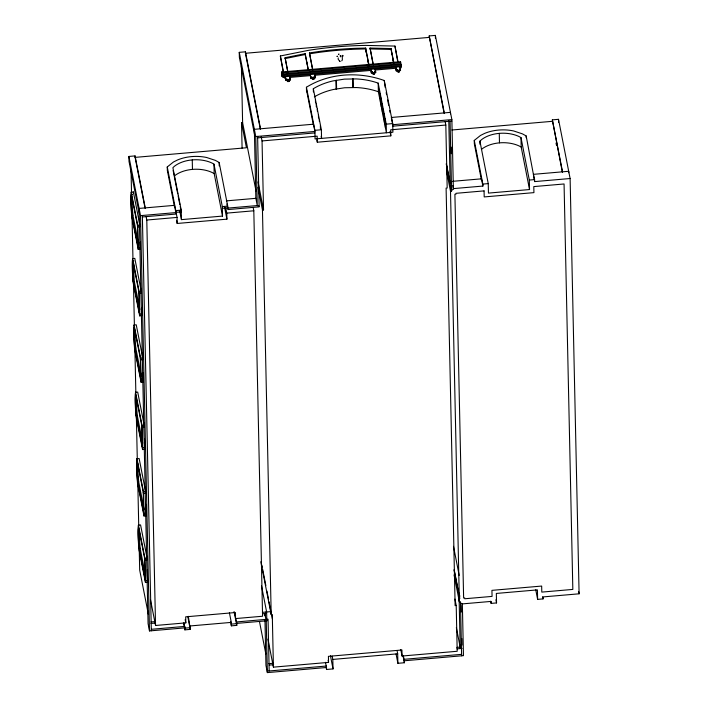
<?xml version="1.0" encoding="UTF-8"?>
<svg xmlns="http://www.w3.org/2000/svg" width="708" height="708" viewBox="0 0 708 708"><rect width="100%" height="100%" fill="white"/><g stroke="black" fill="none" stroke-linecap="round" stroke-linejoin="round"><path stroke-width="1.06" d="M342.256 55.339L342.353 59.835L341.778 60.844M131.21 192.142L137.715 225.277L139.874 225.091L133.378 191.957L131.21 192.142L130.927 194.39A23.957 2 85.1 0 0 131.263 210.179L131.732 216.303L138.237 249.437L140.396 249.243L140.246 242.074M131.387 194.576L131.175 196.311A21.78 1.823 85.1 0 0 131.484 210.665L131.838 215.276L137.936 246.393L137.494 225.693L131.387 194.576L132.467 194.479M133.184 193.125L133.378 191.957M132.653 258.57L139.149 291.705L141.308 291.519L134.812 258.385L132.653 258.57L132.361 260.818A23.957 2 85.1 0 0 132.697 276.607L133.175 282.722L139.671 315.856L141.83 315.671L141.653 307.405M133.901 260.907L132.821 260.995L132.608 262.73A21.78 1.823 85.1 0 0 132.918 277.085L133.272 281.704L139.635 314.131L141.795 313.945M134.086 324.99L140.582 358.124L142.751 357.938L136.246 324.804L134.086 324.99L133.794 327.238A23.957 2 85.1 0 0 134.139 343.035L134.608 349.15L141.104 382.285L143.273 382.099L143.069 372.744M143.989 424.154L137.706 392.09L135.538 392.276L135.255 394.524A23.957 2 85.1 0 0 135.591 410.321L136.06 416.437L142.565 449.571L144.724 449.385L144.503 438.942M145.432 490.582L139.14 458.519L136.971 458.704L136.688 460.952A23.957 2 85.1 0 0 137.025 476.741L137.494 482.856L143.998 515.99L146.158 515.805L145.91 504.273M146.866 557.01L140.573 524.938L138.414 525.132L138.122 527.371A23.957 2 85.1 0 0 138.467 543.169L138.936 549.284L145.432 582.418L147.6 582.233L147.326 569.604M174.478 206.825L167.336 170.407L167.256 166.955L173.478 161.99L177.442 160.008A32.134 19.603 -1.2 0 1 206.621 157.486L215.436 160.406L219.153 162.477L227.711 206.125L227.79 209.577L259.137 206.869L257.615 136.387M453.04 181.283L481.458 178.832L481.493 180.292L474.351 143.874L474.272 140.423L480.484 135.458L484.458 133.476A32.134 19.603 -1.2 0 1 513.636 130.953L522.451 133.874L526.159 135.945L534.77 181.584L570.117 178.522L579.1 593.808L542.983 596.924L543.027 598.906L537.62 599.375L535.752 589.826M479.918 141.157L481.378 139.786A26.674 16.266 -1.2 0 1 519.053 136.529L520.991 137.609L529.318 180.062L529.531 189.549L488.449 193.098L488.246 183.611L479.918 141.157L479.98 144.326M306.431 87.234C329.441 72.933 359.053 71.411 384.267 80.508L392.719 123.59L392.905 132.219L315.069 138.945L314.883 130.316L306.431 87.234L306.529 91.836M340.159 56.162L340.221 55.64M283.235 72.154L280.359 55.976L308.192 50.392A244.667 149.238 -1.2 0 1 365.894 45.409L394.949 46.073L398.188 62.587M287.74 71.959L285.103 57.711L305.192 53.666L308.254 69.296M285.12 58.578L305.21 54.525L305.192 53.666M312.387 68.676L309.449 52.923L318.529 51.578A240.313 146.583 -1.2 0 1 356.363 48.303L365.655 48.073L369.001 65.083M309.467 53.79L318.547 52.436A240.313 146.583 -1.2 0 1 356.381 49.171L365.673 48.932L368.806 64.879M254.464 134.228L239.366 57.26L239.26 52.348L245.419 51.817L260.517 128.776M444.111 113.28L429.198 35.931L435.358 35.4L451.872 119.599L453.385 189.302L451.562 190.24M245.419 51.817L245.446 53.277L429.225 37.4M288.758 79.721L288.784 80.845L289.324 80.8L289.306 79.677L288.758 79.721L288.917 81.5L287.837 81.597L287.032 80.323L285.952 80.42L285.439 77.791L284.359 77.88L284.174 76.96L282.881 77.075L282.696 76.154L281.837 76.225L281.607 71.986L400.516 61.711L400.746 65.95M281.607 71.986L281.757 72.774L400.675 62.499M400.878 64.632L400.701 63.711L282.651 73.906L282.828 74.827L400.878 64.632L400.932 66.871L400.516 61.711M401.082 66.667L400.905 65.747L284.156 75.836L284.333 76.765L401.082 66.667L401.109 67.791L400.029 67.888L400.002 66.764L400.542 70.517L399.462 70.614L399.179 71.977L398.1 72.066L397.949 70.287L396.197 69.773L395.684 67.136L396.223 70.888L397.967 71.411M313.777 79.349L314.06 77.995L315.14 77.898L315.122 76.774L314.033 76.871L313.777 79.349L312.697 79.446L311.901 78.181L310.821 78.269L310.299 75.641L289.758 77.411L289.74 76.296L290.28 80.048L289.2 80.137L289.324 80.8M374.32 74.119L374.603 72.756L375.683 72.667L375.656 71.543L374.576 71.641L374.32 74.119L373.24 74.216L372.435 72.951L371.355 73.039L370.842 70.411L314.626 75.269L315.14 77.898M375.656 71.543L375.143 68.915L375.16 70.039L395.701 68.26M285.439 77.791L285.413 76.668L285.926 79.296L287.014 79.207L287.165 80.986M290.253 78.924L289.174 79.022L289.306 79.677M310.299 75.641L310.281 74.517L310.794 77.145L311.874 77.057L312.024 78.836M370.842 70.411L370.815 69.287L371.328 71.915L372.417 71.827L372.567 73.605M399.595 71.269L399.436 69.49L400.516 69.393M287.138 79.862L288.891 80.385M312.007 77.712L312.547 77.668L312.697 79.446M372.541 72.482L373.081 72.437L373.24 74.216M399.179 71.977L399.436 69.49M312.671 78.323L313.75 78.234L313.626 77.57M373.213 73.092L374.293 73.004M397.949 70.287L398.073 70.942L399.153 70.853L399.029 70.198M242.083 148.131L241.534 122.758L242.614 122.67L256.013 190.956M314.883 130.316L321.37 129.759L321.556 138.387L321.149 136.299M313.396 91.969L313.325 88.739A53.02 32.338 -1.2 0 1 333.017 80.907L344.415 79.128L356.124 78.915A53.02 32.338 -1.2 0 1 378.187 83.128L386.232 124.148L392.719 123.59M255.774 136.547L314.91 131.44L313.494 124.201L254.358 129.316L255.845 198.328L257.269 205.559L255.774 136.547L239.26 52.348M451.872 119.599L392.745 124.714L391.32 117.475L450.456 112.368L450.492 113.838M257.65 137.856L314.945 132.909M392.772 126.183L451.908 121.068M261.199 136.617L262.049 140.936L317.175 136.166L317.308 142.211L390.816 135.856L390.692 129.821L445.819 125.051L447.182 188.027L446.102 188.116L455.129 605.641L456.209 605.552L457.2 651.271L402.064 656.033L400.79 649.555M139.202 213.329L129.006 161.362L128.9 156.441L135.06 155.91L145.255 207.887M562.356 172.203L552.346 119.856L558.506 119.325L570.117 178.522M135.06 155.91L135.095 157.38L246.437 147.76L241.534 122.758M451.952 129.998L552.373 121.316M226.339 200.877L255.845 198.328M533.354 174.345L568.701 171.292L568.728 172.752M446.323 163.513L450.146 183L451.111 182.921L451.952 181.381M167.256 166.955L175.823 210.612L181.23 210.143L181.434 219.63L222.516 216.082L222.312 206.594L213.975 164.141L212.037 163.061A26.674 16.266 -1.2 0 0 174.363 166.318L172.902 167.69L181.23 210.143M222.312 206.594L227.711 206.125M474.272 140.423L482.838 184.08L488.246 183.611M529.318 180.062L534.726 179.593M131.838 215.276L132.918 215.179L138.387 243.083M175.858 212.338L181.266 211.869L180.221 206.559M222.347 208.32L227.755 207.851M128.9 156.441L140.52 215.648L175.867 212.595L174.451 205.355L139.095 208.417L148.078 623.695L149.494 630.934L184.85 627.872L183.832 622.704M482.838 184.08L482.883 186.062L453.368 188.611L452.757 185.514M259.119 206.09L258.146 206.178L258.137 205.488L227.755 208.108L226.949 203.975M142.388 216.958L175.903 214.064L175.823 210.612M446.491 170.743L450.5 191.195L451.58 191.107L450.067 121.227M146.149 216.807L146.786 220.038L177.053 217.418L177.186 223.463L226.914 219.161L226.781 213.126L225.728 207.736M226.781 213.126L253.809 210.789L262.571 616.234L235.552 618.571L235.419 612.526L185.691 616.827L185.823 622.863L155.548 625.483L150.485 599.649M258.004 187.372L262.456 210.037L263.535 209.949L262.049 140.936M137.75 227.002L139.91 226.817M138.202 247.711L140.361 247.517M133.272 281.704L134.352 281.607L139.821 309.502M141.352 293.245L139.184 293.431L132.821 260.995M142.786 359.664L140.626 359.85L134.263 327.423L134.042 329.158A21.78 1.823 85.1 0 0 134.361 343.513L134.706 348.124L135.786 348.035L141.264 375.93M143.228 380.373L141.069 380.559L134.706 348.124M144.237 426.951L142.078 427.136L135.715 394.71L135.502 396.445A21.78 1.823 85.1 0 0 135.812 410.799L136.166 415.41L137.246 415.322L142.715 443.217M135.538 392.276L142.042 425.411L144.202 425.225M144.689 447.66L142.529 447.845L136.166 415.41M145.68 493.379L143.512 493.565L137.148 461.129L136.936 462.864A21.78 1.823 85.1 0 0 137.246 477.219L137.6 481.838L138.679 481.741L144.149 509.636M136.971 458.704L143.476 491.839L145.636 491.653M146.122 514.079L143.963 514.265L137.6 481.838M147.114 559.798L144.954 559.984L138.591 527.557L138.37 529.292A21.78 1.823 85.1 0 0 138.679 543.647L139.034 548.258L140.113 548.169L145.591 576.064M138.414 525.132L144.91 558.258L147.078 558.072M147.556 580.507L145.397 580.693L139.034 548.258M150.963 621.978L155.291 621.597M262.402 612.349L270.96 611.606L272.376 618.845M459.076 596.127L460.05 596.039M150.999 623.438L155.317 623.067M262.641 613.792L265.695 613.526L265.659 612.066M260.827 561.727L271.199 614.624L272.288 614.526L273.421 667.148L328.556 662.387L328.424 656.351L401.932 649.997L402.064 656.033M454.102 574.905L459.377 601.818L460.457 601.72L461.625 655.812M151.3 629.306L184.815 626.412L184.885 629.863L190.293 629.394L188.328 616.305M190.222 625.943L231.295 622.394L231.374 625.845L236.782 625.376L236.702 621.925L268.058 619.217L269.173 670.972M460.492 603.366L461.466 603.278L461.483 603.968L491.095 601.411L491.14 603.393L496.547 602.924L496.335 593.437L537.416 589.888L537.62 599.375M184.85 628.138L190.257 627.669M231.339 624.12L236.738 623.651M268.854 663.644L273.261 663.263M456.872 647.395L460.173 647.112L456.35 627.598M332.185 656.183L332.822 659.422L397.684 653.82L397.887 663.308L404.374 662.75L404.303 659.298L461.598 654.342M269.235 665.077L273.615 664.706M456.899 648.864L462.05 648.413M267.332 671.131L326.468 666.024L326.538 669.476L333.026 668.91L332.822 659.422M264.969 620.164L265.942 665.361L267.367 672.6L326.503 667.494L325.485 662.325M339.751 61.127L340.318 61.401M373.143 64.552L370.054 48.055L391.037 48.56L393.869 62.968M370.072 48.923L391.055 49.418L393.683 62.8M339.583 61.136L338.141 59.127L338.22 57.914M529.531 189.549L521.194 147.096L519.256 146.016A26.674 16.266 -1.2 0 0 481.582 149.273M222.516 216.082L214.188 173.628L212.241 172.548A26.674 16.266 -1.2 0 0 174.566 175.805M340.769 55.861L340.619 56.861L340.53 55.79M552.346 119.856L562.541 171.823M556.037 143.069L556.461 145.22M533.549 175.38L534.77 181.584M578.693 591.738L579.1 593.808M481.458 178.832L482.883 186.062M542.611 596.782L543.027 598.906M429.198 35.931L444.297 112.899M445.182 121.811L445.819 125.051M446.297 164.194L451.58 191.107M400.029 67.888L400.542 70.517M397.825 62.251L394.949 46.073M391.48 52.339L391.887 54.401M392.896 59.543L393.303 61.605M495.919 599.747L496.547 602.924M490.724 601.269L491.14 603.393M385.152 87.314L384.267 80.508M386.187 92.589L386.595 94.695M387.63 99.97L388.665 105.235M389.701 110.51L390.117 112.616M389.975 131.538L390.816 135.856M375.16 70.039L375.683 72.667M370.054 48.055L373.328 64.729M378.187 83.128L378.373 91.757L386.418 132.777L386.232 124.148M365.903 50.87L366.328 52.994M367.992 61.499L368.408 63.623M453.492 546.319L459.191 575.392M454.12 569.427L459.828 598.499M454.173 570.444L459.058 595.348L460.209 648.572M454.934 599.074L456.209 605.552M314.6 74.145L315.122 76.774M309.449 52.923L312.786 69.942M313.325 88.739L321.37 129.759M305.21 54.525L308.281 70.154M306.458 61.64L306.865 63.72M316.883 140.051L317.308 142.211M306.484 89.819L313.317 124.617M289.935 78.296L290.28 80.048M403.321 655.599L404.33 660.768L463.466 655.652L462.351 603.897M402.94 655.44L404.374 662.75M285.103 57.711L287.926 72.119M288.784 80.845L288.917 81.5M280.359 55.976L283.598 72.49M397.046 650.581L397.684 653.82M396.046 653.918L397.887 663.308M245.446 53.277L260.34 129.166M258.031 181.876L263.535 209.949M253.172 207.559L253.809 210.789M330.45 655.776L333.026 668.91M328.131 660.228L328.556 662.387M326.131 667.387L326.538 669.476M224.586 207.32L226.914 219.161M261.81 564.993L262.234 567.161M262.659 569.329L265.854 585.587M266.916 591.012L268.615 599.685M269.04 601.853L270.748 610.526M261.535 585.994L266.633 611.977L266.801 619.686M266.049 619.81L264.827 613.606L264.872 615.792M267.916 639.085L273.421 667.148M173.141 170.478L177.726 193.824M178.142 195.948L179.805 204.444M179.77 211.143L181.434 219.63M259.455 621.465L265.836 653.98M176 212.037L177.053 217.418M176.549 220.232L177.186 223.463M235.72 618.226L236.738 623.394L267.111 620.766L267.084 619.296M234.065 611.535L236.782 625.376M229.41 612.747L231.295 622.394M230.542 621.597L231.374 625.845M135.095 157.38L145.078 208.267M187.797 616.659L190.293 629.394M185.186 619.633L185.823 622.863M183.637 623.474L184.885 629.863M148.397 614.491L139.688 570.099L139.255 550.205M132.918 215.179L132.564 210.568A21.78 1.823 85.1 0 1 132.157 198.833M134.352 281.607L133.998 276.996A21.78 1.823 85.1 0 1 133.626 263.845M135.786 348.035L135.44 343.415A21.78 1.823 85.1 0 1 135.06 330.264M137.246 415.322L136.892 410.702A21.78 1.823 85.1 0 1 136.52 397.551M138.679 481.741L138.326 477.13A21.78 1.823 85.1 0 1 137.954 463.979M140.113 548.169L139.768 543.549A21.78 1.823 85.1 0 1 139.387 530.398M558.506 119.325L558.568 122.272M526.159 135.945L526.203 137.671M520.991 137.609L521.194 147.096M499.273 133.369L499.476 142.857M451.208 147.122L451.35 153.751M461.12 605.473L461.262 612.075M461.828 638.51L461.979 645.112M450.5 191.195L459.377 601.818M448.792 120.723L450.146 183M435.358 35.4L435.42 38.347M398.073 70.942L398.1 72.066M397.409 70.331L397.427 71.455M397.276 69.676L397.303 70.8M396.197 69.773L396.223 70.888M391.037 48.56L391.055 49.418M385.205 118.935L385.4 127.564M384.187 113.714L384.373 122.342M383.302 109.209L383.488 117.838M382.187 103.51L382.373 112.138M381.116 98.067L381.302 106.696M380.302 93.943L380.497 102.572M379.408 89.367L379.594 97.996M374.576 71.641L374.727 73.42M373.081 72.437L373.107 73.561M372.417 71.827L372.435 72.951M371.328 71.915L371.355 73.039M365.655 48.073L365.682 48.949M353.133 78.871L353.319 87.491M352.602 78.862L352.788 87.482M336.406 80.261L336.592 88.881M335.893 80.358L336.079 88.987M320.37 125.617L320.441 128.856M319.326 119.325L319.37 121.475M318.441 114.82L318.511 118.05M317.317 109.112L317.37 111.271M316.255 103.669L316.326 106.908M315.441 99.554L315.511 102.784M314.033 76.871L314.193 78.65M312.547 77.668L312.573 78.792M311.874 77.057L311.901 78.181M310.794 77.145L310.821 78.269M287.678 79.818L287.837 81.597M287.014 79.207L287.032 80.323M285.926 79.296L285.952 80.42M284.333 76.765L284.359 77.88M284.129 74.721L284.174 76.96M282.828 74.827L282.881 77.075M282.625 72.703L282.696 76.154M281.757 72.774L281.837 76.225M262.456 210.037L271.199 614.624M266.243 620.845L267.367 672.6M241.393 65.844L242.614 122.67M235.286 614.686L235.313 616.155M219.153 162.477L219.223 165.929M213.975 164.141L214.188 173.628M192.257 159.902L192.461 169.389M146.786 220.038L155.548 625.483M142.352 215.489L151.335 630.775M140.52 215.648L149.494 630.934M137.715 225.277L138.237 249.437M139.149 291.705L139.671 315.856M140.582 358.124L141.104 382.285M142.042 425.411L142.565 449.571M143.476 491.839L143.998 515.99M144.91 558.258L145.432 582.418M138.927 292.112L139.379 312.812M140.361 358.54L140.812 379.24M141.821 425.827L142.264 446.527M143.255 492.246L143.706 512.955M144.689 558.674L145.14 579.374M131.033 170.044L131.511 192.151M131.918 210.931L132.945 258.455M133.352 277.244L133.449 281.66M133.493 283.873L134.405 325.866M134.786 343.548L134.883 347.973M134.927 350.177L135.839 392.179M136.219 409.861L136.29 413.171M136.387 417.596L137.299 459.589M137.653 476.165L137.706 478.378M137.821 483.9L138.733 525.894M314.352 96.854A53.02 32.338 -1.2 0 1 333.202 89.535L344.61 87.757L356.31 87.535A53.02 32.338 -1.2 0 1 378.373 91.757M338.592 54.445L338.964 53.994L338.574 54.481M342.955 55.817C342.415 56.127 343.3 55.578 342.982 55.888M337.07 56.277L337.61 56.383L337.052 56.339M484.068 190.886L455.961 193.319L455.979 194.178L454.899 194.275L463.625 597.995L464.705 597.897L464.731 598.764L492.069 596.401L491.936 590.357L541.664 586.065L541.797 592.1L572.834 589.419L564.064 183.974L533.797 186.593L533.929 192.629L484.201 196.93L484.068 190.886"/></g></svg>
